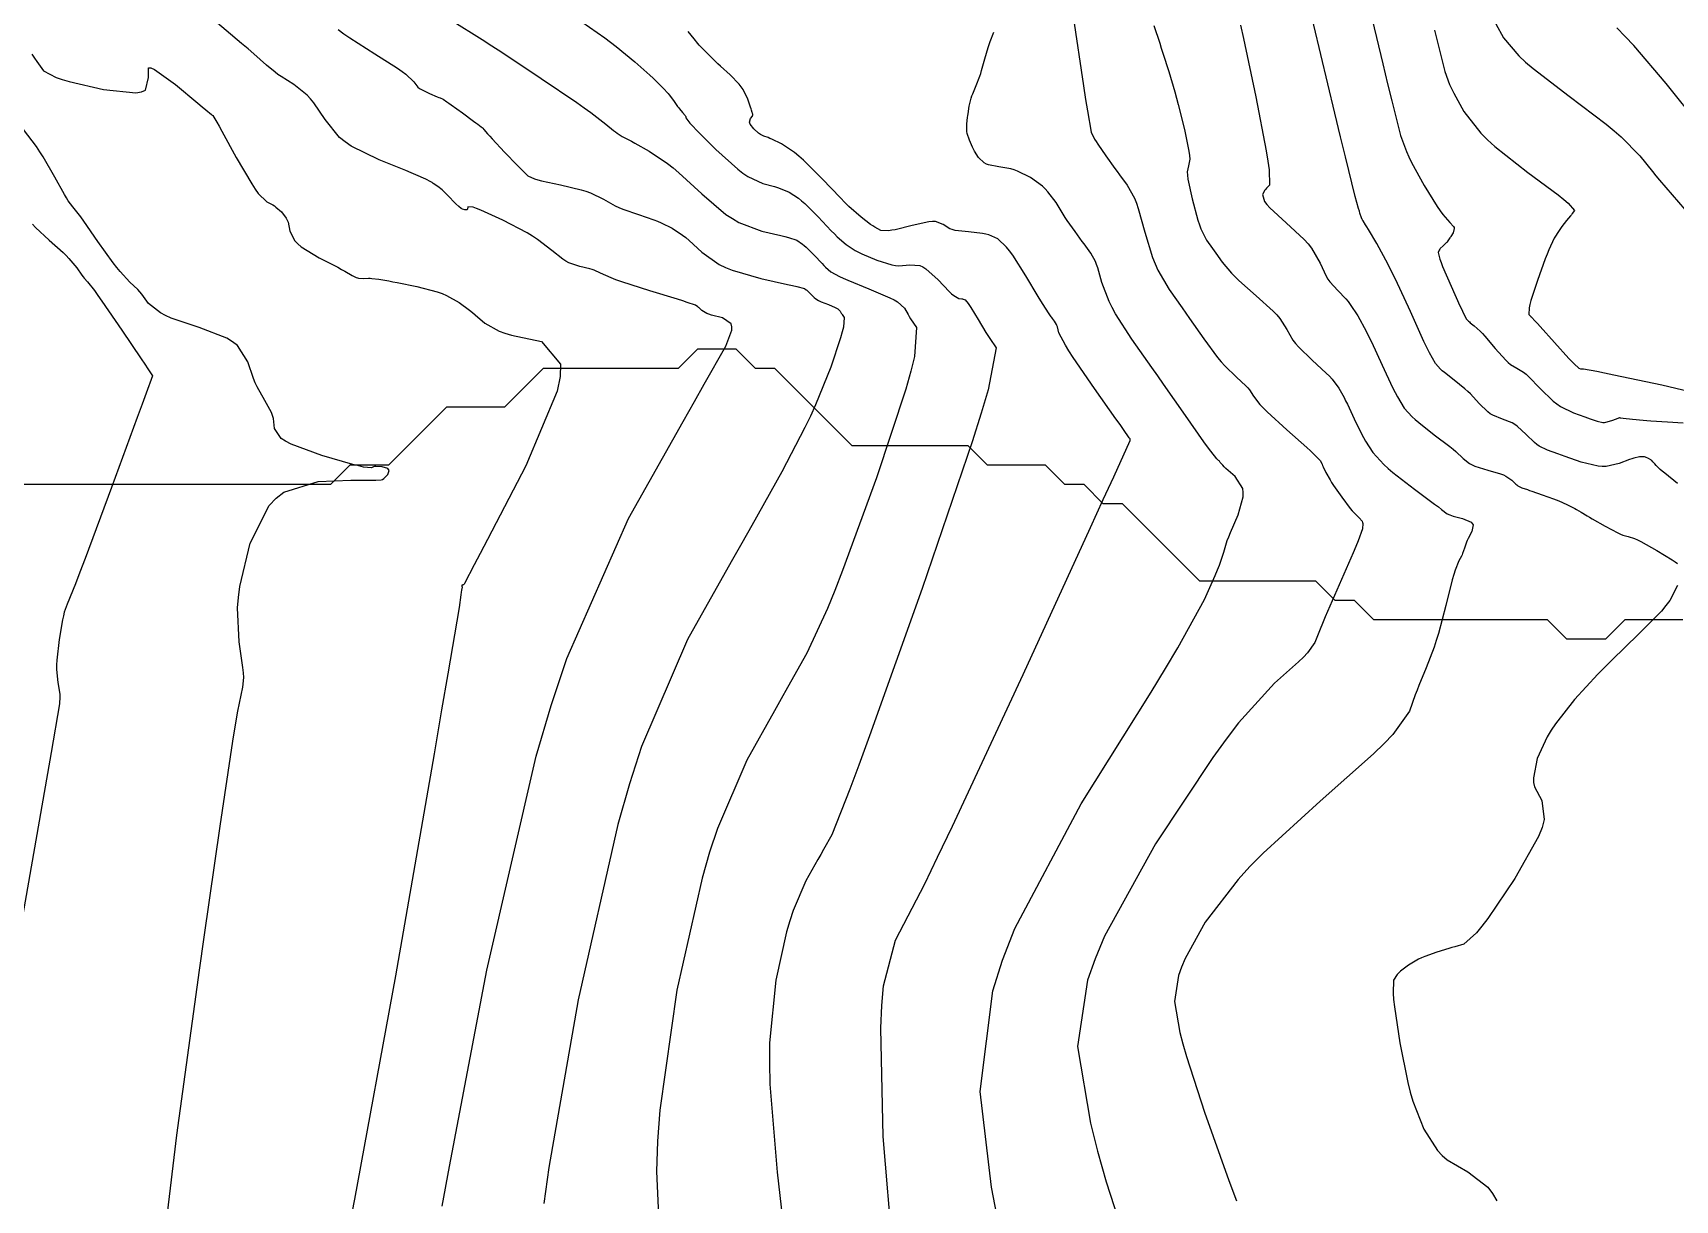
# Model space of a CAD drawing. Header units: metres. Extents: x 837117 to 838479, y 1189012 to 1191015.
# Drawn here: x 837577.7 to 837662.7, y 1189648.2 to 1189708.6 of the extents above; entities that cross this region are included whole.
import ezdxf

# ---------------------------------------------------------------- set-up
doc = ezdxf.new("R2010")
doc.units = ezdxf.units.M
doc.header["$LTSCALE"] = 0.3
for name, color, linetype in [('COTAS 10', 1, 'Continuous'), ('COTAS INT', 252, 'Continuous'), ('DRENAJE', 5, 'Continuous')]:
    doc.layers.add(name, color=color, linetype=linetype)

msp = doc.modelspace()

# ---------------------------------------------------------------- linework, layer by layer
at = {"layer": 'COTAS 10'}
for points in [[(837662.773, 1189685.314), (837662.123, 1189685.836), (837661.993, 1189685.944), (837661.884, 1189686.036), (837661.67, 1189686.233), (837661.601, 1189686.319), (837661.584, 1189686.341), (837661.567, 1189686.362), (837661.513, 1189686.431), (837661.447, 1189686.496), (837661.423, 1189686.516), (837661.396, 1189686.536), (837661.277, 1189686.612), (837661.125, 1189686.672), (837661.076, 1189686.682), (837661.026, 1189686.689), (837660.822, 1189686.689), (837660.526, 1189686.624), (837660.417, 1189686.589), (837660.297, 1189686.548), (837659.766, 1189686.338), (837659.096, 1189686.195), (837658.888, 1189686.195), (837658.671, 1189686.213), (837657.804, 1189686.421), (837656.971, 1189686.709), (837656.775, 1189686.778), (837656.593, 1189686.841), (837656.061, 1189687.028), (837655.626, 1189687.249), (837655.504, 1189687.333), (837655.383, 1189687.428), (837654.943, 1189687.852), (837654.487, 1189688.272), (837654.356, 1189688.363), (837654.222, 1189688.442), (837653.72, 1189688.64), (837653.221, 1189688.841), (837653.089, 1189688.923), (837652.96, 1189689.017), (837652.519, 1189689.451), (837652.064, 1189689.944), (837651.927, 1189690.076), (837651.785, 1189690.205), (837651.23, 1189690.651), (837650.722, 1189691.047), (837650.61, 1189691.143), (837650.51, 1189691.234), (837650.251, 1189691.516), (837649.943, 1189692.078), (837649.813, 1189692.345), (837649.663, 1189692.661), (837648.957, 1189694.205), (837648.183, 1189695.876), (837647.99, 1189696.272), (837647.806, 1189696.639), (837647.218, 1189697.723), (837646.788, 1189698.447), (837646.703, 1189698.588), (837646.634, 1189698.701), (837646.511, 1189698.894), (837646.483, 1189698.932), (837646.474, 1189698.949), (837646.465, 1189698.969), (837646.426, 1189699.061), (837646.352, 1189699.297), (837646.32, 1189699.407), (837646.283, 1189699.536), (837646.108, 1189700.164), (837645.596, 1189702.217), (837645.347, 1189703.245), (837645.051, 1189704.472), (837643.593, 1189710.563)], [(837622.171, 1189645.582), (837621.679, 1189651.527), (837621.564, 1189657.123), (837621.614, 1189658.304), (837621.7, 1189659.326), (837622.308, 1189661.69), (837623.832, 1189664.602), (837624.496, 1189665.97), (837625.265, 1189667.582), (837628.916, 1189675.43), (837632.404, 1189683.028), (837633.07, 1189684.481), (837633.607, 1189685.653), (837634.464, 1189687.535), (837634.463, 1189687.583), (837634.458, 1189687.598), (837634.452, 1189687.614), (837634.416, 1189687.678), (837634.11, 1189688.11), (837633.935, 1189688.358), (837633.72, 1189688.662), (837632.616, 1189690.221), (837631.506, 1189691.835), (837631.287, 1189692.172), (837631.106, 1189692.462), (837630.774, 1189693.112), (837630.691, 1189693.411), (837630.667, 1189693.478), (837630.643, 1189693.539), (837630.552, 1189693.704), (837630.446, 1189693.846), (837630.412, 1189693.892), (837630.376, 1189693.941), (837630.23, 1189694.142), (837629.954, 1189694.568), (837629.836, 1189694.76), (837629.701, 1189694.982), (837629.062, 1189696.052), (837628.38, 1189697.123), (837628.217, 1189697.347), (837628.066, 1189697.54), (837627.611, 1189697.974), (837627.147, 1189698.168), (837626.989, 1189698.208), (837626.819, 1189698.243), (837626.098, 1189698.323), (837625.407, 1189698.408), (837625.255, 1189698.447), (837625.12, 1189698.492), (837624.775, 1189698.709), (837624.388, 1189698.86), (837624.226, 1189698.863), (837624.041, 1189698.85), (837623.175, 1189698.662), (837622.306, 1189698.443), (837622.118, 1189698.41), (837621.954, 1189698.388), (837621.553, 1189698.408), (837621.246, 1189698.57), (837621.141, 1189698.638), (837621.028, 1189698.716), (837620.547, 1189699.082), (837619.909, 1189699.65), (837619.696, 1189699.856), (837619.468, 1189700.083), (837618.514, 1189701.078), (837617.551, 1189702.045), (837617.317, 1189702.254), (837617.097, 1189702.437), (837616.419, 1189702.888), (837615.921, 1189703.122), (837615.815, 1189703.169), (837615.722, 1189703.209), (837615.497, 1189703.289), (837615.336, 1189703.363), (837615.283, 1189703.4), (837615.225, 1189703.443), (837614.988, 1189703.658), (837614.802, 1189703.897), (837614.777, 1189703.956), (837614.764, 1189704.011), (837614.814, 1189704.187), (837614.909, 1189704.318), (837614.925, 1189704.346), (837614.936, 1189704.37), (837614.939, 1189704.425), (837614.916, 1189704.456), (837614.912, 1189704.465), (837614.909, 1189704.474), (837614.903, 1189704.505), (837614.868, 1189704.63), (837614.847, 1189704.698), (837614.819, 1189704.78), (837614.677, 1189705.196), (837614.429, 1189705.698), (837614.335, 1189705.835), (837614.231, 1189705.971), (837613.765, 1189706.453), (837613.257, 1189706.911), (837613.127, 1189707.032), (837613.001, 1189707.15), (837612.582, 1189707.555), (837612.239, 1189707.909), (837612.161, 1189707.995), (837612.09, 1189708.076), (837611.894, 1189708.323), (837611.584, 1189708.703)], [(837577.628, 1189707.517), (837577.76, 1189707.317), (837577.881, 1189707.138), (837578.231, 1189706.669), (837578.879, 1189706.318), (837579.188, 1189706.214), (837579.553, 1189706.106), (837581.341, 1189705.691), (837583.007, 1189705.521), (837583.296, 1189705.568), (837583.509, 1189705.655), (837583.656, 1189706.311), (837583.663, 1189706.816), (837583.788, 1189706.809), (837583.967, 1189706.739), (837585.06, 1189705.953), (837586.222, 1189704.984), (837586.446, 1189704.797), (837586.626, 1189704.646), (837586.923, 1189704.398), (837586.944, 1189704.38), (837586.958, 1189704.37), (837586.989, 1189704.35), (837587.197, 1189704.005), (837587.315, 1189703.794), (837587.46, 1189703.534), (837588.204, 1189702.181), (837589.004, 1189700.807), (837589.183, 1189700.534), (837589.345, 1189700.307), (837589.78, 1189699.878), (837590.091, 1189699.723), (837590.176, 1189699.669), (837590.259, 1189699.611), (837590.552, 1189699.363), (837590.791, 1189699.041), (837590.841, 1189698.937), (837590.883, 1189698.827), (837590.974, 1189698.373), (837591.233, 1189697.859), (837591.381, 1189697.711), (837591.563, 1189697.56), (837592.493, 1189696.994), (837593.452, 1189696.497), (837593.652, 1189696.391), (837593.823, 1189696.297), (837594.202, 1189696.073), (837594.408, 1189695.966), (837594.469, 1189695.947), (837594.532, 1189695.934), (837594.775, 1189695.923), (837595.052, 1189695.929), (837595.137, 1189695.926), (837595.226, 1189695.92), (837595.574, 1189695.881), (837596.102, 1189695.79), (837596.305, 1189695.751), (837596.531, 1189695.706), (837597.551, 1189695.496), (837598.605, 1189695.219), (837598.852, 1189695.133), (837599.081, 1189695.042), (837599.746, 1189694.676), (837600.277, 1189694.273), (837600.42, 1189694.159), (837600.562, 1189694.042), (837601.06, 1189693.611), (837601.809, 1189693.196), (837602.108, 1189693.091), (837602.446, 1189692.989), (837604.001, 1189692.657), (837604.98, 1189691.485), (837604.956, 1189690.854), (837604.803, 1189690.091), (837603.184, 1189686.227), (837601.205, 1189682.415), (837600.825, 1189681.684), (837600.517, 1189681.094), (837600.014, 1189680.134), (837599.989, 1189680.098), (837599.979, 1189680.084), (837599.968, 1189680.067), (837599.955, 1189680.06), (837599.95, 1189680.059), (837599.943, 1189680.058), (837599.913, 1189680.06), (837599.886, 1189680.054), (837599.882, 1189680.05), (837599.879, 1189680.043), (837599.878, 1189680.008), (837599.884, 1189679.972), (837599.885, 1189679.965), (837599.886, 1189679.959), (837599.887, 1189679.948), (837599.862, 1189679.784), (837599.847, 1189679.681), (837599.828, 1189679.554), (837599.731, 1189678.887), (837599.153, 1189675.461), (837598.832, 1189673.594), (837598.44, 1189671.329), (837596.441, 1189659.834), (837594.328, 1189648.281), (837593.865, 1189645.979)]]:
    msp.add_lwpolyline(points, dxfattribs=at)
at = {"layer": 'COTAS INT'}
for points in [[(837646.31, 1189712.126), (837647.531, 1189707.024), (837647.781, 1189705.988), (837647.993, 1189705.115), (837648.442, 1189703.323), (837648.753, 1189702.482), (837648.879, 1189702.21), (837649.021, 1189701.92), (837649.677, 1189700.729), (837650.347, 1189699.642), (837650.499, 1189699.418), (837650.635, 1189699.227), (837651.004, 1189698.815), (837651.196, 1189698.615), (837651.221, 1189698.558), (837651.233, 1189698.5), (837651.176, 1189698.288), (837651.056, 1189698.098), (837651.029, 1189698.055), (837651.005, 1189698.016), (837650.94, 1189697.911), (837650.868, 1189697.818), (837650.839, 1189697.787), (837650.806, 1189697.754), (837650.655, 1189697.615), (837650.508, 1189697.466), (837650.477, 1189697.426), (837650.451, 1189697.388), (837650.396, 1189697.254), (837650.484, 1189696.909), (837650.548, 1189696.738), (837650.629, 1189696.533), (837651.067, 1189695.519), (837651.525, 1189694.511), (837651.619, 1189694.309), (837651.698, 1189694.142), (837651.865, 1189693.821), (837651.97, 1189693.706), (837652.011, 1189693.669), (837652.056, 1189693.63), (837652.263, 1189693.47), (837652.575, 1189693.184), (837652.687, 1189693.066), (837652.811, 1189692.931), (837653.351, 1189692.302), (837653.897, 1189691.695), (837654.024, 1189691.573), (837654.14, 1189691.472), (837654.473, 1189691.276), (837654.818, 1189691.076), (837654.942, 1189690.973), (837655.079, 1189690.849), (837655.676, 1189690.23), (837656.352, 1189689.577), (837656.539, 1189689.432), (837656.725, 1189689.302), (837657.396, 1189688.963), (837657.99, 1189688.752), (837658.129, 1189688.703), (837658.257, 1189688.658), (837658.623, 1189688.53), (837658.917, 1189688.473), (837658.999, 1189688.473), (837659.081, 1189688.48), (837659.377, 1189688.561), (837659.62, 1189688.662), (837659.668, 1189688.681), (837659.708, 1189688.696), (837659.781, 1189688.719), (837659.803, 1189688.716), (837659.81, 1189688.716), (837659.817, 1189688.715), (837659.848, 1189688.711), (837659.962, 1189688.698), (837660.457, 1189688.64), (837661.004, 1189688.587), (837661.193, 1189688.571), (837661.398, 1189688.556), (837662.27, 1189688.499), (837663.079, 1189688.452)], [(837598.855, 1189647.92), (837599.244, 1189649.976), (837601.176, 1189660.132), (837603.724, 1189671.195), (837604.502, 1189673.822), (837605.312, 1189676.26), (837608.497, 1189683.492), (837611.331, 1189688.51), (837611.92, 1189689.554), (837612.423, 1189690.446), (837613.532, 1189692.419), (837613.844, 1189693.247), (837613.844, 1189693.418), (837613.808, 1189693.563), (837613.367, 1189693.877), (837612.788, 1189694.026), (837612.664, 1189694.067), (837612.556, 1189694.109), (837612.3, 1189694.259), (837612.156, 1189694.392), (837612.119, 1189694.423), (837612.084, 1189694.451), (837611.967, 1189694.529), (837611.539, 1189694.682), (837611.307, 1189694.757), (837611.027, 1189694.846), (837609.605, 1189695.287), (837608.152, 1189695.749), (837607.853, 1189695.851), (837607.597, 1189695.943), (837607.045, 1189696.185), (837606.722, 1189696.343), (837606.612, 1189696.382), (837606.492, 1189696.42), (837605.983, 1189696.54), (837605.414, 1189696.733), (837605.257, 1189696.817), (837605.1, 1189696.913), (837604.533, 1189697.371), (837603.799, 1189697.941), (837603.537, 1189698.109), (837603.249, 1189698.281), (837601.996, 1189698.935), (837600.855, 1189699.455), (837600.638, 1189699.542), (837600.463, 1189699.604), (837600.19, 1189699.622), (837600.169, 1189699.51), (837600.154, 1189699.491), (837600.135, 1189699.476), (837600.033, 1189699.466), (837599.906, 1189699.505), (837599.871, 1189699.522), (837599.836, 1189699.541), (837599.712, 1189699.635), (837599.564, 1189699.778), (837599.514, 1189699.828), (837599.46, 1189699.884), (837599.233, 1189700.125), (837598.987, 1189700.376), (837598.921, 1189700.438), (837598.855, 1189700.497), (837598.626, 1189700.682), (837598.397, 1189700.839), (837598.332, 1189700.88), (837598.266, 1189700.92), (837598.021, 1189701.054), (837597.497, 1189701.284), (837597.255, 1189701.384), (837596.97, 1189701.5), (837595.592, 1189702.049), (837594.157, 1189702.765), (837593.837, 1189702.986), (837593.551, 1189703.218), (837592.796, 1189704.135), (837592.222, 1189705.01), (837592.049, 1189705.215), (837591.871, 1189705.403), (837591.178, 1189705.948), (837590.519, 1189706.368), (837590.361, 1189706.479), (837590.214, 1189706.587), (837589.775, 1189706.954), (837589.108, 1189707.544), (837588.818, 1189707.793), (837588.482, 1189708.078), (837586.889, 1189709.414)], [(837631.513, 1189709.468), (837632.043, 1189705.883), (837632.152, 1189705.174), (837632.245, 1189704.588), (837632.446, 1189703.495), (837632.618, 1189703.128), (837632.693, 1189703), (837632.78, 1189702.86), (837633.193, 1189702.259), (837633.663, 1189701.616), (837633.785, 1189701.45), (837633.905, 1189701.289), (837634.309, 1189700.75), (837634.682, 1189700.067), (837634.782, 1189699.816), (837634.881, 1189699.538), (837635.226, 1189698.307), (837635.622, 1189696.997), (837635.754, 1189696.668), (837635.895, 1189696.353), (837636.482, 1189695.341), (837637.151, 1189694.393), (837637.343, 1189694.12), (837637.538, 1189693.841), (837638.268, 1189692.794), (837638.985, 1189691.833), (837639.171, 1189691.609), (837639.353, 1189691.402), (837639.964, 1189690.805), (837640.449, 1189690.364), (837640.55, 1189690.256), (837640.638, 1189690.154), (837640.838, 1189689.834), (837641.169, 1189689.394), (837641.34, 1189689.217), (837641.545, 1189689.015), (837642.572, 1189688.085), (837643.595, 1189687.18), (837643.799, 1189686.994), (837643.967, 1189686.835), (837644.286, 1189686.497), (837644.388, 1189686.309), (837644.42, 1189686.245), (837644.453, 1189686.177), (837644.588, 1189685.887), (837644.802, 1189685.493), (837644.885, 1189685.359), (837644.98, 1189685.215), (837645.41, 1189684.602), (837645.851, 1189684.023), (837645.953, 1189683.899), (837646.046, 1189683.792), (837646.308, 1189683.537), (837646.458, 1189683.359), (837646.481, 1189683.299), (837646.495, 1189683.236), (837646.479, 1189682.969), (837646.252, 1189682.346), (837646.134, 1189682.058), (837645.992, 1189681.718), (837645.279, 1189680.074), (837644.557, 1189678.416), (837644.409, 1189678.068), (837644.284, 1189677.768), (837644.02, 1189677.088), (837643.629, 1189676.543), (837643.424, 1189676.329), (837643.177, 1189676.087), (837641.935, 1189674.984), (837640.067, 1189672.93), (837639.425, 1189672.088), (837638.729, 1189671.128), (837635.766, 1189666.673), (837633.13, 1189661.884), (837632.64, 1189660.712), (837632.255, 1189659.608), (837631.732, 1189656.176), (837632.401, 1189652.212), (837632.768, 1189650.772), (837633.213, 1189649.183), (837635.476, 1189642.206)], [(837593.485, 1189708.793), (837593.772, 1189708.583), (837594.079, 1189708.367), (837595.367, 1189707.545), (837596.545, 1189706.802), (837596.783, 1189706.635), (837596.983, 1189706.486), (837597.387, 1189706.089), (837597.607, 1189705.822), (837597.69, 1189705.755), (837597.783, 1189705.691), (837598.2, 1189705.482), (837598.601, 1189705.323), (837598.684, 1189705.289), (837598.754, 1189705.26), (837598.907, 1189705.193), (837599.104, 1189705.061), (837599.203, 1189704.991), (837599.321, 1189704.907), (837599.906, 1189704.48), (837600.487, 1189704.054), (837600.602, 1189703.97), (837600.697, 1189703.9), (837600.877, 1189703.77), (837600.929, 1189703.727), (837600.944, 1189703.711), (837600.958, 1189703.695), (837601.013, 1189703.624), (837601.212, 1189703.398), (837601.318, 1189703.283), (837601.446, 1189703.145), (837602.092, 1189702.461), (837602.755, 1189701.765), (837602.894, 1189701.621), (837603.014, 1189701.497), (837603.285, 1189701.222), (837603.634, 1189701.067), (837603.803, 1189701.018), (837604.003, 1189700.966), (837604.986, 1189700.758), (837606.048, 1189700.507), (837606.298, 1189700.428), (837606.529, 1189700.346), (837607.203, 1189700.016), (837607.813, 1189699.678), (837608.004, 1189699.59), (837608.205, 1189699.506), (837609.009, 1189699.223), (837609.805, 1189698.955), (837609.999, 1189698.879), (837610.183, 1189698.804), (837610.757, 1189698.525), (837611.299, 1189698.162), (837611.463, 1189698.033), (837611.633, 1189697.891), (837612.299, 1189697.274), (837613.197, 1189696.64), (837613.513, 1189696.488), (837613.859, 1189696.346), (837615.35, 1189695.915), (837616.719, 1189695.613), (837616.988, 1189695.551), (837617.208, 1189695.5), (837617.604, 1189695.396), (837617.7, 1189695.332), (837617.732, 1189695.306), (837617.765, 1189695.277), (837617.901, 1189695.14), (837618.036, 1189694.999), (837618.069, 1189694.967), (837618.099, 1189694.938), (837618.189, 1189694.857), (837618.335, 1189694.775), (837618.4, 1189694.745), (837618.477, 1189694.712), (837618.841, 1189694.566), (837619.199, 1189694.413), (837619.271, 1189694.376), (837619.331, 1189694.34), (837619.452, 1189694.232), (837619.51, 1189694.123), (837619.531, 1189694.089), (837619.554, 1189694.052), (837619.655, 1189693.901), (837619.62, 1189693.406), (837619.557, 1189693.152), (837619.471, 1189692.848), (837618.969, 1189691.328), (837618.183, 1189689.372), (837617.918, 1189688.793), (837617.633, 1189688.199), (837616.434, 1189685.916), (837614.876, 1189683.133), (837614.364, 1189682.223), (837613.818, 1189681.253), (837611.556, 1189677.244), (837609.174, 1189671.704), (837608.552, 1189669.768), (837607.946, 1189667.658), (837605.894, 1189658.586), (837604.385, 1189649.916), (837604.121, 1189648.059)], [(837599.329, 1189709.277), (837600.936, 1189708.279), (837601.43, 1189707.962), (837601.946, 1189707.628), (837603.983, 1189706.273), (837605.82, 1189705.015), (837606.208, 1189704.742), (837606.545, 1189704.501), (837607.328, 1189703.902), (837607.727, 1189703.57), (837607.822, 1189703.497), (837607.91, 1189703.433), (837608.171, 1189703.272), (837608.518, 1189703.091), (837608.659, 1189703.014), (837608.821, 1189702.926), (837609.569, 1189702.509), (837610.521, 1189701.869), (837610.812, 1189701.64), (837611.113, 1189701.388), (837612.299, 1189700.289), (837613.541, 1189699.236), (837613.879, 1189699.014), (837614.213, 1189698.821), (837615.399, 1189698.373), (837616.387, 1189698.145), (837616.597, 1189698.091), (837616.779, 1189698.041), (837617.209, 1189697.893), (837617.499, 1189697.701), (837617.593, 1189697.622), (837617.694, 1189697.533), (837618.106, 1189697.119), (837618.513, 1189696.694), (837618.611, 1189696.596), (837618.702, 1189696.508), (837618.975, 1189696.265), (837619.416, 1189696.018), (837619.614, 1189695.928), (837619.843, 1189695.827), (837620.943, 1189695.385), (837622.024, 1189694.924), (837622.242, 1189694.811), (837622.424, 1189694.705), (837622.788, 1189694.376), (837622.964, 1189694.049), (837623.027, 1189693.944), (837623.097, 1189693.833), (837623.403, 1189693.376), (837623.297, 1189691.882), (837623.107, 1189691.116), (837622.847, 1189690.197), (837621.329, 1189685.606), (837619.577, 1189680.814), (837619.169, 1189679.768), (837618.795, 1189678.845), (837617.726, 1189676.526), (837616.732, 1189674.752), (837616.406, 1189674.171), (837616.058, 1189673.552), (837614.615, 1189670.996), (837613.097, 1189667.463), (837612.7, 1189666.229), (837612.314, 1189664.883), (837611.005, 1189659.098), (837610.124, 1189652.891), (837610.008, 1189651.28), (837609.946, 1189649.714), (837610.184, 1189644.447)], [(837606.087, 1189709.202), (837607.272, 1189708.367), (837607.575, 1189708.141), (837607.867, 1189707.917), (837608.83, 1189707.125), (837609.599, 1189706.443), (837609.768, 1189706.288), (837609.918, 1189706.149), (837610.301, 1189705.768), (837610.545, 1189705.488), (837610.607, 1189705.412), (837610.667, 1189705.337), (837610.865, 1189705.07), (837611.043, 1189704.824), (837611.091, 1189704.762), (837611.138, 1189704.702), (837611.302, 1189704.507), (837611.424, 1189704.355), (837611.444, 1189704.323), (837611.459, 1189704.294), (837611.463, 1189704.226), (837611.681, 1189703.95), (837611.83, 1189703.791), (837612.018, 1189703.596), (837613.018, 1189702.592), (837614.152, 1189701.569), (837614.424, 1189701.361), (837614.679, 1189701.187), (837615.448, 1189700.831), (837616.054, 1189700.677), (837616.206, 1189700.63), (837616.35, 1189700.581), (837616.814, 1189700.39), (837617.298, 1189700.069), (837617.455, 1189699.938), (837617.622, 1189699.789), (837618.31, 1189699.099), (837618.991, 1189698.388), (837619.153, 1189698.226), (837619.305, 1189698.079), (837619.761, 1189697.673), (837620.237, 1189697.361), (837620.401, 1189697.274), (837620.58, 1189697.185), (837621.342, 1189696.86), (837622.125, 1189696.623), (837622.316, 1189696.59), (837622.495, 1189696.571), (837623.051, 1189696.619), (837623.571, 1189696.586), (837623.727, 1189696.516), (837623.89, 1189696.419), (837624.522, 1189695.848), (837625.094, 1189695.247), (837625.218, 1189695.132), (837625.327, 1189695.039), (837625.598, 1189694.885), (837625.753, 1189694.868), (837625.79, 1189694.861), (837625.824, 1189694.852), (837625.924, 1189694.81), (837626.076, 1189694.626), (837626.142, 1189694.527), (837626.219, 1189694.408), (837626.587, 1189693.804), (837626.996, 1189693.129), (837627.099, 1189692.964), (837627.198, 1189692.808), (837627.519, 1189692.327), (837627.11, 1189690.164), (837626.749, 1189688.948), (837626.28, 1189687.466), (837623.69, 1189679.884), (837620.971, 1189672.255), (837620.42, 1189670.743), (837619.958, 1189669.491), (837619.018, 1189667.136), (837618.589, 1189666.37), (837618.448, 1189666.119), (837618.298, 1189665.852), (837617.675, 1189664.748), (837617.019, 1189663.223), (837616.848, 1189662.69), (837616.681, 1189662.109), (837616.116, 1189659.611), (837615.802, 1189656.377), (837615.794, 1189655.332), (837615.819, 1189654.223), (837616.196, 1189649.676), (837616.697, 1189645.302)], [(837627.563, 1189647.476), (837627.286, 1189648.897), (837626.705, 1189653.852), (837627.352, 1189659.063), (837627.849, 1189660.646), (837628.484, 1189662.29), (837631.924, 1189668.732), (837635.543, 1189674.514), (837636.291, 1189675.741), (837636.928, 1189676.806), (837638.309, 1189679.303), (837638.863, 1189680.556), (837638.979, 1189680.837), (837639.078, 1189681.09), (837639.298, 1189681.764), (837639.482, 1189682.357), (837639.558, 1189682.559), (837639.645, 1189682.777), (837640.049, 1189683.697), (837640.315, 1189684.623), (837640.314, 1189684.845), (837640.282, 1189685.051), (837639.898, 1189685.667), (837639.417, 1189686.092), (837639.323, 1189686.178), (837639.247, 1189686.25), (837639.114, 1189686.395), (837639.075, 1189686.457), (837639.058, 1189686.477), (837639.038, 1189686.498), (837638.945, 1189686.583), (837638.627, 1189686.985), (837638.466, 1189687.206), (837638.274, 1189687.473), (837637.317, 1189688.835), (837636.185, 1189690.457), (837635.883, 1189690.888), (837635.585, 1189691.313), (837634.549, 1189692.781), (837633.7, 1189694.094), (837633.52, 1189694.42), (837633.364, 1189694.729), (837633, 1189695.71), (837632.786, 1189696.474), (837632.725, 1189696.647), (837632.662, 1189696.803), (837632.43, 1189697.227), (837632.159, 1189697.59), (837632.072, 1189697.708), (837631.98, 1189697.833), (837631.605, 1189698.348), (837631.206, 1189698.919), (837631.099, 1189699.081), (837630.994, 1189699.243), (837630.625, 1189699.841), (837630.204, 1189700.409), (837630.064, 1189700.552), (837629.916, 1189700.69), (837629.298, 1189701.138), (837628.633, 1189701.474), (837628.454, 1189701.541), (837628.278, 1189701.597), (837627.663, 1189701.703), (837627.137, 1189701.795), (837627.018, 1189701.841), (837626.909, 1189701.896), (837626.612, 1189702.172), (837626.404, 1189702.513), (837626.352, 1189702.61), (837626.302, 1189702.708), (837626.142, 1189703.069), (837626.033, 1189703.423), (837626.015, 1189703.517), (837626.002, 1189703.609), (837625.999, 1189703.924), (837626.038, 1189704.247), (837626.052, 1189704.344), (837626.068, 1189704.443), (837626.135, 1189704.83), (837626.234, 1189705.244), (837626.27, 1189705.36), (837626.31, 1189705.478), (837626.483, 1189705.909), (837626.674, 1189706.385), (837626.724, 1189706.531), (837626.773, 1189706.682), (837626.943, 1189707.277), (837627.112, 1189707.873), (837627.161, 1189708.026), (837627.21, 1189708.173), (837627.398, 1189708.658)], [(837635.692, 1189709.007), (837635.987, 1189708.093), (837636.07, 1189707.835), (837636.153, 1189707.575), (837636.456, 1189706.62), (837636.766, 1189705.571), (837636.853, 1189705.252), (837636.941, 1189704.921), (837637.266, 1189703.624), (837637.499, 1189702.499), (837637.53, 1189702.277), (837637.546, 1189702.093), (837637.481, 1189701.753), (837637.411, 1189701.435), (837637.423, 1189701.267), (837637.449, 1189701.063), (837637.659, 1189700.034), (837637.957, 1189698.942), (837638.039, 1189698.698), (837638.121, 1189698.479), (837638.415, 1189697.901), (837638.716, 1189697.474), (837638.803, 1189697.351), (837638.891, 1189697.225), (837639.22, 1189696.754), (837639.696, 1189696.193), (837639.876, 1189696.012), (837640.078, 1189695.819), (837640.982, 1189695.027), (837641.859, 1189694.231), (837642.043, 1189694.035), (837642.201, 1189693.85), (837642.562, 1189693.272), (837642.883, 1189692.72), (837643.017, 1189692.552), (837643.17, 1189692.377), (837643.885, 1189691.688), (837644.608, 1189691.02), (837644.767, 1189690.858), (837644.907, 1189690.706), (837645.263, 1189690.239), (837645.527, 1189689.752), (837645.61, 1189689.588), (837645.697, 1189689.41), (837646.044, 1189688.659), (837646.422, 1189687.883), (837646.528, 1189687.688), (837646.634, 1189687.503), (837647.023, 1189686.907), (837647.59, 1189686.289), (837647.809, 1189686.09), (837648.055, 1189685.879), (837649.164, 1189685.015), (837650.204, 1189684.247), (837650.406, 1189684.096), (837650.571, 1189683.972), (837650.855, 1189683.749), (837651.003, 1189683.682), (837651.082, 1189683.656), (837651.178, 1189683.628), (837651.663, 1189683.502), (837652.097, 1189683.311), (837652.161, 1189683.241), (837652.201, 1189683.164), (837652.141, 1189682.826), (837651.949, 1189682.459), (837651.906, 1189682.364), (837651.866, 1189682.271), (837651.758, 1189681.96), (837651.663, 1189681.683), (837651.633, 1189681.611), (837651.6, 1189681.542), (837651.467, 1189681.31), (837651.275, 1189680.824), (837651.206, 1189680.595), (837651.129, 1189680.324), (837650.796, 1189679.003), (837650.409, 1189677.541), (837650.3, 1189677.181), (837650.19, 1189676.841), (837649.782, 1189675.774), (837649.398, 1189674.859), (837649.303, 1189674.614), (837649.212, 1189674.374), (837648.922, 1189673.537), (837648.055, 1189672.327), (837647.6, 1189671.851), (837647.052, 1189671.314), (837644.295, 1189668.867), (837641.336, 1189666.177), (837640.659, 1189665.487), (837640.044, 1189664.822), (837638.34, 1189662.617), (837637.306, 1189660.739), (837637.114, 1189660.279), (837636.963, 1189659.846), (837636.758, 1189658.501), (837637.034, 1189656.909), (837637.186, 1189656.32), (837637.371, 1189655.668), (837638.312, 1189652.777), (837639.572, 1189649.252), (837639.957, 1189648.198)], [(837640.176, 1189709.021), (837640.322, 1189708.336), (837640.955, 1189705.321), (837641.497, 1189702.529), (837641.587, 1189701.984), (837641.651, 1189701.538), (837641.662, 1189700.751), (837641.511, 1189700.59), (837641.471, 1189700.539), (837641.433, 1189700.485), (837641.303, 1189700.265), (837641.417, 1189699.896), (837641.533, 1189699.747), (837641.685, 1189699.579), (837642.536, 1189698.805), (837643.467, 1189697.933), (837643.669, 1189697.703), (837643.846, 1189697.479), (837644.286, 1189696.711), (837644.597, 1189696.046), (837644.693, 1189695.887), (837644.795, 1189695.738), (837645.198, 1189695.291), (837645.621, 1189694.861), (837645.735, 1189694.723), (837645.847, 1189694.577), (837646.24, 1189693.981), (837646.667, 1189693.196), (837646.8, 1189692.93), (837646.94, 1189692.643), (837647.501, 1189691.432), (837648.042, 1189690.272), (837648.17, 1189690.017), (837648.289, 1189689.79), (837648.637, 1189689.211), (837649.05, 1189688.762), (837649.21, 1189688.617), (837649.389, 1189688.463), (837650.197, 1189687.833), (837650.995, 1189687.226), (837651.167, 1189687.086), (837651.318, 1189686.958), (837651.687, 1189686.6), (837652.024, 1189686.339), (837652.154, 1189686.273), (837652.301, 1189686.21), (837652.966, 1189686.004), (837653.626, 1189685.809), (837653.769, 1189685.752), (837653.896, 1189685.694), (837654.21, 1189685.475), (837654.414, 1189685.278), (837654.47, 1189685.235), (837654.526, 1189685.196), (837654.727, 1189685.094), (837655.011, 1189684.994), (837655.12, 1189684.956), (837655.24, 1189684.914), (837655.783, 1189684.727), (837656.358, 1189684.518), (837656.5, 1189684.463), (837656.634, 1189684.409), (837657.054, 1189684.223), (837657.392, 1189684.055), (837657.474, 1189684.012), (837657.551, 1189683.97), (837657.788, 1189683.833), (837658.104, 1189683.644), (837658.231, 1189683.571), (837658.374, 1189683.488), (837659.034, 1189683.11), (837659.687, 1189682.759), (837659.826, 1189682.694), (837659.946, 1189682.642), (837660.229, 1189682.567), (837660.556, 1189682.464), (837660.704, 1189682.394), (837660.877, 1189682.307), (837661.709, 1189681.84), (837662.507, 1189681.353), (837662.658, 1189681.252), (837662.779, 1189681.166)], [(837650.206, 1189708.768), (837650.376, 1189708.068), (837650.735, 1189706.632), (837650.985, 1189705.958), (837651.085, 1189705.74), (837651.2, 1189705.507), (837651.725, 1189704.553), (837652.606, 1189703.434), (837652.944, 1189703.099), (837653.323, 1189702.752), (837655.031, 1189701.406), (837656.602, 1189700.239), (837656.895, 1189700.006), (837657.126, 1189699.811), (837657.447, 1189699.43), (837657.334, 1189699.273), (837657.292, 1189699.219), (837657.244, 1189699.161), (837657.033, 1189698.913), (837656.788, 1189698.605), (837656.72, 1189698.508), (837656.652, 1189698.407), (837656.405, 1189698), (837656.121, 1189697.4), (837656.029, 1189697.176), (837655.931, 1189696.927), (837655.531, 1189695.821), (837655.198, 1189694.779), (837655.143, 1189694.57), (837655.103, 1189694.397), (837655.093, 1189694.058), (837655.17, 1189693.967), (837655.185, 1189693.95), (837655.199, 1189693.936), (837655.226, 1189693.911), (837655.414, 1189693.71), (837655.529, 1189693.584), (837655.671, 1189693.427), (837656.409, 1189692.608), (837657.16, 1189691.783), (837657.31, 1189691.624), (837657.435, 1189691.494), (837657.677, 1189691.272), (837657.761, 1189691.251), (837657.787, 1189691.247), (837657.814, 1189691.245), (837657.92, 1189691.243), (837658.609, 1189691.119), (837659.003, 1189691.04), (837659.486, 1189690.941), (837661.966, 1189690.42), (837664.43, 1189689.824)], [(837653.378, 1189709.095), (837653.774, 1189708.376), (837654.578, 1189707.433), (837654.921, 1189707.117), (837655.317, 1189706.776), (837657.182, 1189705.346), (837659.084, 1189703.907), (837659.503, 1189703.562), (837659.874, 1189703.239), (837660.828, 1189702.261), (837661.481, 1189701.448), (837661.664, 1189701.228), (837661.847, 1189701.011), (837662.514, 1189700.245), (837663.156, 1189699.479)], [(837663.929, 1189703.841), (837662.197, 1189705.999), (837660.523, 1189707.976), (837660.076, 1189708.445), (837659.637, 1189708.879)], [(837584.415, 1189645.682), (837585.12, 1189651.591), (837586.058, 1189658.377), (837586.305, 1189660.136), (837586.546, 1189661.844), (837587.368, 1189667.582), (837588.025, 1189671.97), (837588.161, 1189672.827), (837588.279, 1189673.53), (837588.538, 1189674.774), (837588.59, 1189675.275), (837588.575, 1189675.508), (837588.549, 1189675.783), (837588.35, 1189677.116), (837588.268, 1189678.873), (837588.315, 1189679.415), (837588.392, 1189679.981), (837588.923, 1189682.225), (837589.906, 1189684.174), (837590.268, 1189684.554), (837590.669, 1189684.864), (837592.443, 1189685.409), (837594.134, 1189685.476), (837594.483, 1189685.486), (837594.78, 1189685.491), (837595.421, 1189685.478), (837595.701, 1189685.498), (837595.771, 1189685.525), (837595.836, 1189685.561), (837596.043, 1189685.767), (837596.111, 1189685.991), (837596.089, 1189686.038), (837596.049, 1189686.078), (837595.758, 1189686.17), (837595.425, 1189686.192), (837595.359, 1189686.188), (837595.305, 1189686.18), (837595.204, 1189686.115), (837594.794, 1189686.157), (837594.545, 1189686.217), (837594.237, 1189686.298), (837592.637, 1189686.762), (837591.053, 1189687.341), (837590.755, 1189687.493), (837590.519, 1189687.642), (837590.175, 1189688.151), (837590.133, 1189688.67), (837590.087, 1189688.825), (837590.026, 1189688.984), (837589.685, 1189689.602), (837589.282, 1189690.305), (837589.184, 1189690.518), (837589.091, 1189690.74), (837588.801, 1189691.61), (837588.262, 1189692.445), (837588.011, 1189692.645), (837587.717, 1189692.831), (837586.289, 1189693.39), (837584.843, 1189693.866), (837584.538, 1189694), (837584.275, 1189694.134), (837583.667, 1189694.629), (837583.312, 1189695.102), (837583.208, 1189695.224), (837583.102, 1189695.342), (837582.698, 1189695.733), (837582.189, 1189696.278), (837582.016, 1189696.492), (837581.83, 1189696.734), (837581.043, 1189697.836), (837580.309, 1189698.891), (837580.157, 1189699.102), (837580.027, 1189699.279), (837579.74, 1189699.627), (837579.51, 1189699.937), (837579.417, 1189700.089), (837579.31, 1189700.271), (837578.814, 1189701.168), (837578.213, 1189702.205), (837578.04, 1189702.476), (837577.863, 1189702.739), (837577.2, 1189703.628)], [(837577.653, 1189698.731), (837577.815, 1189698.555), (837578.529, 1189697.893), (837579.239, 1189697.259), (837579.401, 1189697.101), (837579.547, 1189696.95), (837579.945, 1189696.466), (837580.213, 1189696.091), (837580.276, 1189696.009), (837580.335, 1189695.936), (837580.508, 1189695.751), (837580.867, 1189695.291), (837581.042, 1189695.045), (837581.251, 1189694.747), (837582.281, 1189693.243), (837583.283, 1189691.761), (837583.473, 1189691.476), (837583.626, 1189691.247), (837583.866, 1189690.873), (837583.537, 1189689.978), (837583.331, 1189689.419), (837583.076, 1189688.726), (837581.741, 1189685.102), (837580.38, 1189681.436), (837580.108, 1189680.717), (837579.882, 1189680.126), (837579.446, 1189679.061), (837579.3, 1189678.644), (837579.256, 1189678.461), (837579.211, 1189678.25), (837579.038, 1189677.243), (837578.916, 1189676.173), (837578.904, 1189675.922), (837578.901, 1189675.69), (837578.967, 1189675.012), (837579.059, 1189674.508), (837579.072, 1189674.385), (837579.079, 1189674.269), (837579.061, 1189673.909), (837578.624, 1189671.398), (837576.424, 1189658.774)], [(837662.775, 1189680.039), (837662.384, 1189679.259), (837662.185, 1189678.995), (837661.947, 1189678.71), (837660.761, 1189677.508), (837659.377, 1189676.177), (837659.014, 1189675.81), (837658.66, 1189675.445), (837657.457, 1189674.135), (837656.463, 1189672.873), (837656.241, 1189672.539), (837656.042, 1189672.21), (837655.516, 1189671.077), (837655.324, 1189670.08), (837655.336, 1189669.838), (837655.377, 1189669.61), (837655.756, 1189668.907), (837655.887, 1189667.919), (837655.77, 1189667.511), (837655.586, 1189667.045), (837654.369, 1189664.877), (837652.96, 1189662.804), (837652.654, 1189662.398), (837652.386, 1189662.066), (837651.723, 1189661.472), (837651.253, 1189661.338), (837651.106, 1189661.295), (837650.952, 1189661.25), (837650.334, 1189661.067), (837649.704, 1189660.842), (837649.541, 1189660.771), (837649.384, 1189660.696), (837648.862, 1189660.393), (837648.447, 1189660.072), (837648.358, 1189659.986), (837648.28, 1189659.901), (837648.088, 1189659.605), (837648.065, 1189658.933), (837648.092, 1189658.612), (837648.134, 1189658.232), (837648.409, 1189656.37), (837648.825, 1189654.319), (837648.956, 1189653.819), (837649.094, 1189653.349), (837649.652, 1189651.897), (837650.369, 1189650.793), (837650.607, 1189650.541), (837650.862, 1189650.314), (837651.929, 1189649.688), (837652.971, 1189648.898), (837653.211, 1189648.567), (837653.43, 1189648.187)]]:
    msp.add_lwpolyline(points, dxfattribs=at)
at = {"layer": 'DRENAJE'}
for points in [[(837639.068, 1189680.26, 0), (837638.069, 1189680.26, 0), (837637.069, 1189681.26, 0), (837636.069, 1189682.26, 0), (837635.07, 1189683.259, 0), (837634.07, 1189684.259, 0), (837633.07, 1189684.259, 0), (837632.071, 1189685.259, 0), (837631.071, 1189685.259, 0), (837630.071, 1189686.258, 0), (837629.072, 1189686.258, 0), (837628.072, 1189686.258, 0), (837627.072, 1189686.258, 0), (837626.073, 1189687.258, 0), (837625.073, 1189687.258, 0), (837624.073, 1189687.258, 0), (837623.074, 1189687.258, 0), (837622.074, 1189687.258, 0), (837621.075, 1189687.258, 0), (837620.075, 1189687.258, 0), (837619.075, 1189688.258, 0), (837618.076, 1189689.257, 0), (837617.076, 1189690.257, 0), (837616.076, 1189691.257, 0), (837615.077, 1189691.257, 0), (837614.077, 1189692.256, 0), (837613.077, 1189692.256, 0), (837612.078, 1189692.256, 0), (837611.078, 1189691.257, 0), (837610.078, 1189691.257, 0), (837609.079, 1189691.257, 0), (837608.079, 1189691.257, 0), (837607.079, 1189691.257, 0), (837606.08, 1189691.257, 0), (837605.08, 1189691.257, 0), (837604.08, 1189691.257, 0), (837603.081, 1189690.257, 0), (837602.081, 1189689.257, 0), (837601.081, 1189689.257, 0), (837600.082, 1189689.257, 0), (837599.082, 1189689.257, 0), (837598.082, 1189688.258, 0), (837597.083, 1189687.258, 0), (837596.083, 1189686.258, 0), (837595.083, 1189686.258, 0)], [(837595.083, 1189686.258, 0), (837594.084, 1189686.258, 0), (837593.084, 1189685.259, 0), (837592.084, 1189685.259, 0), (837591.085, 1189685.259, 0), (837590.085, 1189685.259, 0), (837589.085, 1189685.259, 0), (837588.086, 1189685.259, 0), (837587.086, 1189685.259, 0), (837586.086, 1189685.259, 0), (837585.087, 1189685.259, 0), (837584.087, 1189685.259, 0), (837583.087, 1189685.259, 0), (837582.088, 1189685.259, 0), (837581.088, 1189685.259, 0), (837580.088, 1189685.259, 0), (837579.089, 1189685.259, 0), (837578.089, 1189685.259, 0), (837577.089, 1189685.259, 0)], [(837663.06, 1189678.261, 0), (837662.061, 1189678.261, 0), (837661.061, 1189678.261, 0), (837660.061, 1189678.261, 0), (837659.062, 1189677.261, 0), (837658.062, 1189677.261, 0), (837657.062, 1189677.261, 0), (837656.063, 1189678.261, 0), (837655.063, 1189678.261, 0), (837654.063, 1189678.261, 0), (837653.064, 1189678.261, 0), (837652.064, 1189678.261, 0), (837651.064, 1189678.261, 0), (837650.065, 1189678.261, 0), (837649.065, 1189678.261, 0), (837648.065, 1189678.261, 0), (837647.066, 1189678.261, 0), (837646.066, 1189679.261, 0), (837645.066, 1189679.261, 0), (837644.067, 1189680.26, 0), (837643.067, 1189680.26, 0), (837642.067, 1189680.26, 0), (837641.068, 1189680.26, 0), (837640.068, 1189680.26, 0), (837639.068, 1189680.26, 0)]]:
    msp.add_polyline3d(points, dxfattribs=at)

doc.saveas('drawing.dxf')
